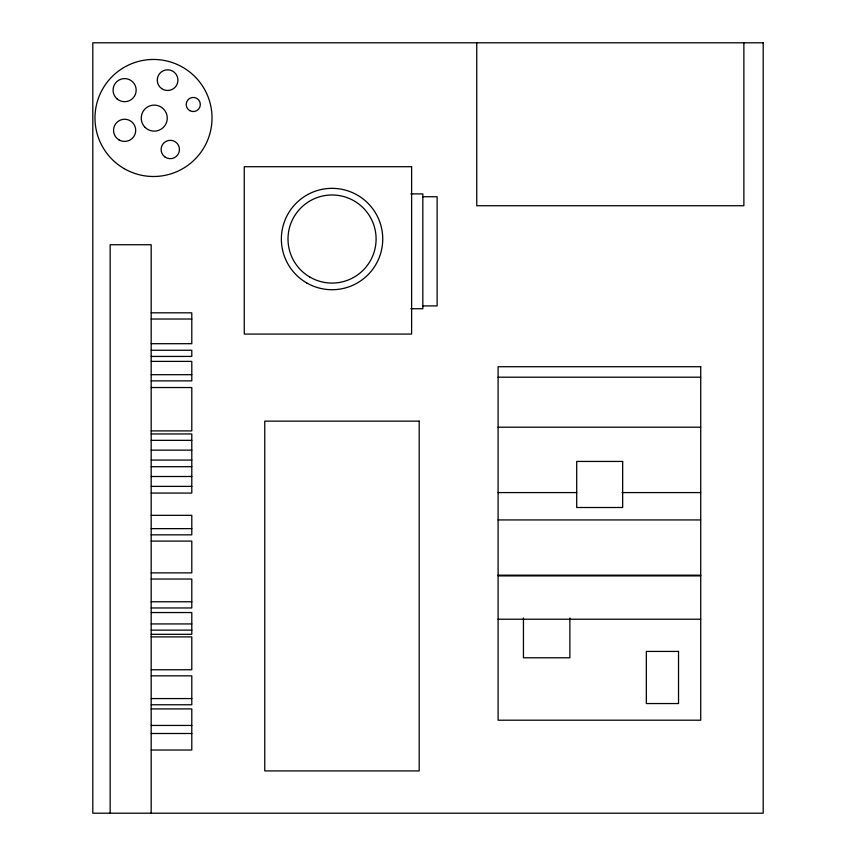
<?xml version="1.0" encoding="UTF-8"?>
<svg xmlns="http://www.w3.org/2000/svg" width="856" height="856" viewBox="0 0 856 856"><rect width="100%" height="100%" fill="white"/><g stroke="black" fill="none" stroke-linecap="round" stroke-linejoin="round"><path stroke-width="1.28" d="M410.837 193.895L422.832 193.895L422.832 308.738L410.837 308.738M422.832 196.73L437.127 196.73L437.127 305.902L422.832 305.902M151.18 312.825L191.798 312.825L191.798 343.695L151.18 343.695M151.18 319.02L191.798 319.02M151.18 350.254L191.798 350.254L191.798 356.438L151.18 356.438M151.18 361.382L191.798 361.382L191.798 380.877L151.18 380.877M151.18 374.693L191.798 374.693M498.106 377.196L700.722 377.196M151.18 387.533L191.798 387.533L191.798 430.91L151.18 430.91M498.106 427.208L700.722 427.208M151.18 433.949L191.798 433.949L191.798 493.067L151.18 493.067M151.18 440.337L191.798 440.337M151.18 450.149L191.798 450.149M151.18 460.068L191.798 460.068M151.18 466.691L191.798 466.691M151.18 476.503L191.798 476.503M151.18 486.379L191.798 486.379M498.106 492.585L576.762 492.585M622.077 492.585L700.722 492.585M151.18 515.333L191.798 515.333L191.798 534.84L151.18 534.84M498.106 519.934L700.722 519.934M151.18 528.644L191.798 528.644M151.18 541.099L191.798 541.099L191.798 572.878L151.18 572.878M498.106 575.189L700.722 575.189M498.106 575.895L700.722 575.895M151.18 579.041L191.798 579.041L191.798 607.963L151.18 607.963M151.18 601.768L191.798 601.768M151.18 612.543L191.798 612.543L191.798 634.317L151.18 634.317M498.106 619.22L700.722 619.22M151.18 623.938L191.798 623.938M151.18 630.134L191.798 630.134M151.18 636.885L191.798 636.885L191.798 669.756L151.18 669.756M151.18 675.844L191.798 675.844L191.798 704.766L151.18 704.766M151.18 698.571L191.798 698.571M151.18 708.918L191.798 708.918L191.798 750.027L151.18 750.027M151.18 725.449L191.798 725.449M151.18 733.496L191.798 733.496M743.875 42.8L743.875 205.729L476.749 205.729L476.749 42.8M569.871 617.978L569.871 657.783L523.444 657.783L523.444 617.978M151.18 813.2L151.18 244.741L110.157 244.741L110.157 813.2M763.199 42.8L92.801 42.8L92.801 813.2L763.199 813.2L763.199 42.8M411.618 166.717L244.26 166.717L244.26 334.075L411.618 334.075L411.618 166.717M700.722 366.721L498.106 366.721L498.106 720.206L700.722 720.206L700.722 366.721M419.183 421.141L264.761 421.141L264.761 770.924L419.183 770.924L419.183 421.141M622.665 461.438L576.709 461.438L576.709 507.501L622.665 507.501L622.665 461.438M678.53 651.427L646.323 651.427L646.323 703.546L678.53 703.546L678.53 651.427M306.716 282.929A50.686 50.686 0 0 0 382.739 239.027A50.686 50.686 0 0 0 306.716 195.125A50.686 50.686 0 0 0 306.716 282.929M310.033 277.173A44.041 44.041 0 0 0 376.094 239.027A44.041 44.041 0 0 0 310.033 200.882A44.041 44.041 0 0 0 310.033 277.173M145.039 127.319A13.022 13.022 0 0 0 166.824 121.488A13.022 13.022 0 0 0 150.881 105.545A13.022 13.022 0 0 0 145.039 127.319M124.238 168.664A58.529 58.529 0 0 0 212.021 117.978A58.529 58.529 0 0 0 124.238 67.292A58.529 58.529 0 0 0 124.238 168.664M165.058 157.055A9.181 9.181 0 0 0 179.428 150.239A9.181 9.181 0 0 0 166.342 141.208A9.181 9.181 0 0 0 165.058 157.055M189.732 110.617A7.062 7.062 0 0 0 200.336 104.496A7.062 7.062 0 0 0 189.732 98.376A7.062 7.062 0 0 0 189.732 110.617M161.591 88.564A10.336 10.336 0 0 0 177.888 81.149A10.336 10.336 0 0 0 163.325 70.738A10.336 10.336 0 0 0 161.591 88.564M117.069 98.889A11.556 11.556 0 0 0 135.965 92.32A11.556 11.556 0 0 0 120.824 79.234A11.556 11.556 0 0 0 117.069 98.889M118.931 139.849A11.085 11.085 0 0 0 135.708 130.508A11.085 11.085 0 0 0 119.23 120.643A11.085 11.085 0 0 0 118.931 139.849"/></g></svg>
